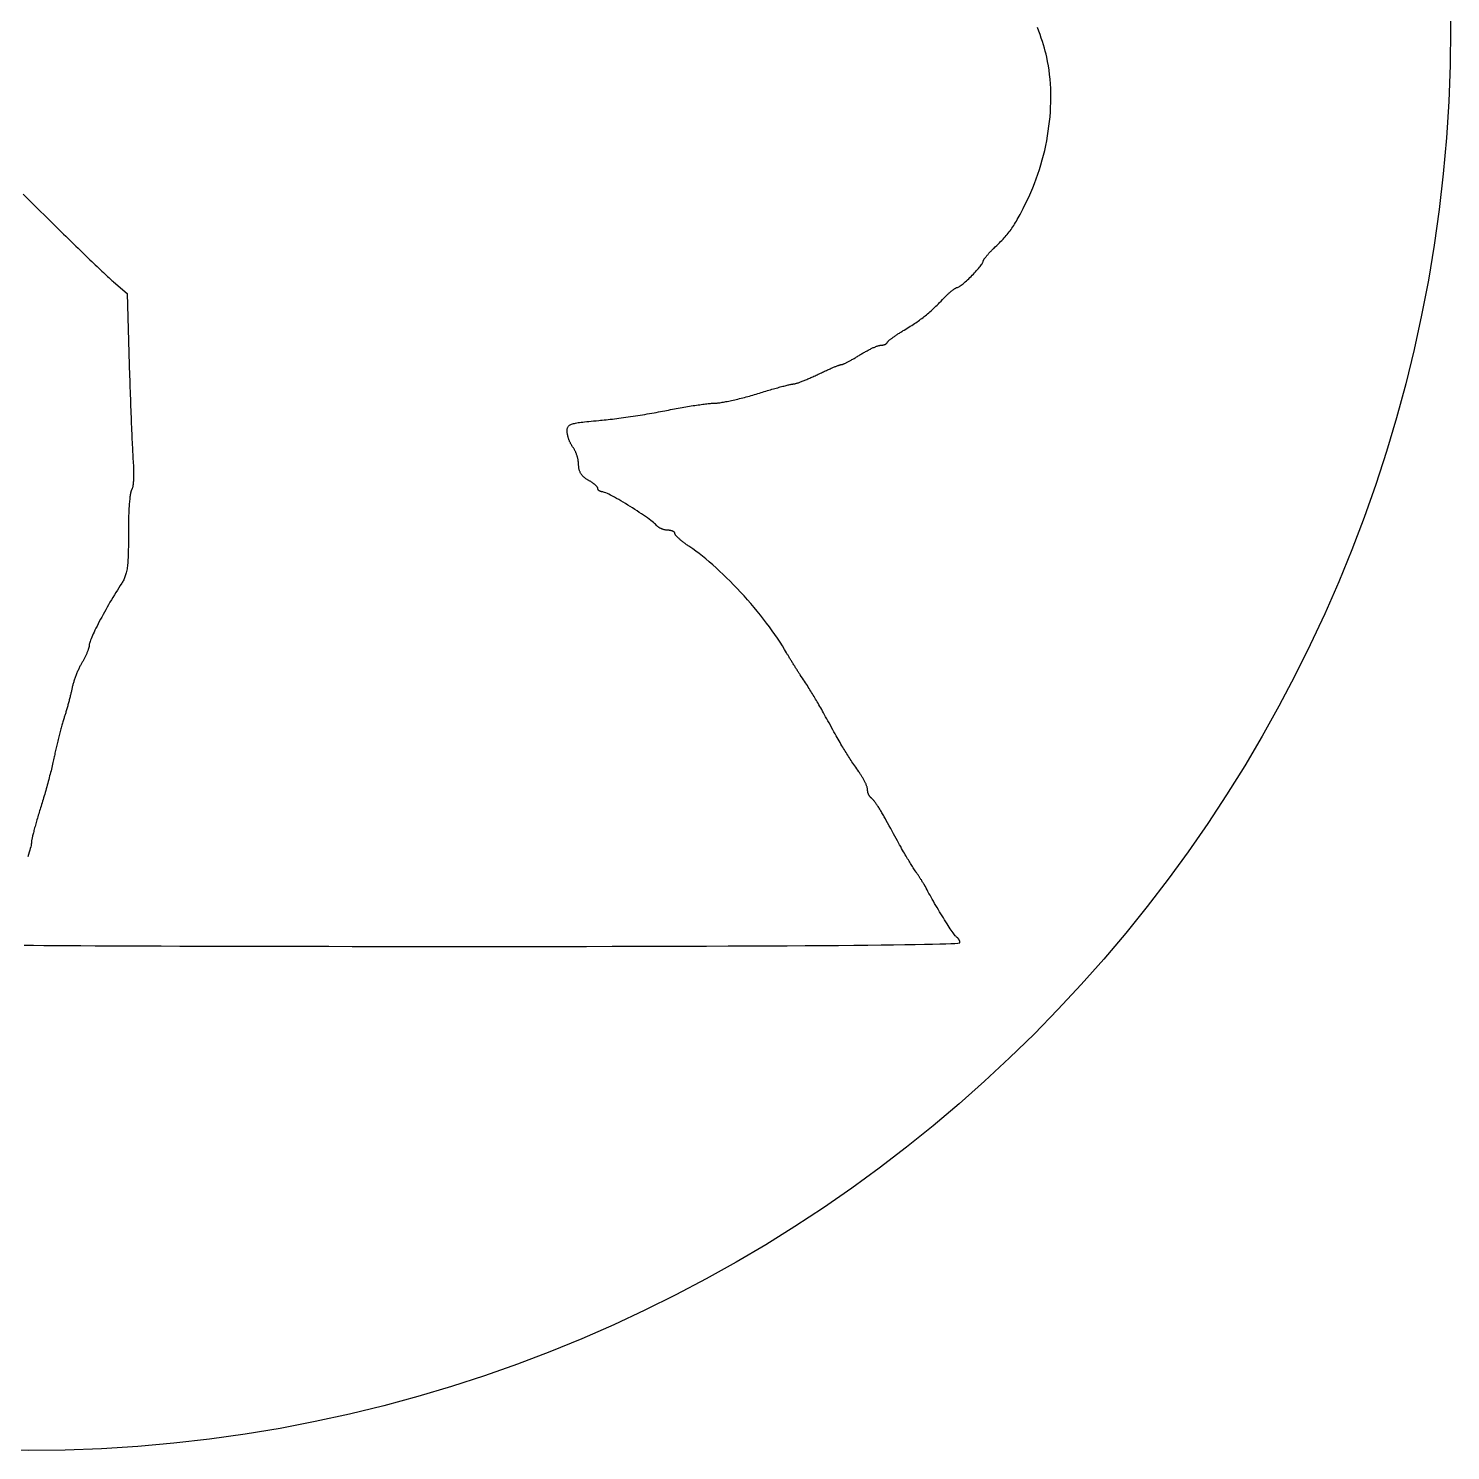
# Model space of a CAD drawing. Extents: x 2.5 to 77.5, y 2.5 to 77.5.
# Drawn here: x 40 to 77.5, y 2.5 to 40 of the extents above; entities that cross this region are included whole.
import ezdxf

# ---------------------------------------------------------------- set-up
doc = ezdxf.new("R2010")
doc.units = 0
doc.layers.get('0').update_dxf_attribs({"linetype": 'CONTINUOUS'})
doc.layers.add('NITORI', color=7, linetype='CONTINUOUS')

msp = doc.modelspace()

# ---------------------------------------------------------------- linework, layer by layer
msp.add_circle((40, 40), 37.5)
at = {"layer": 'NITORI'}
for points in [[(39.89, 15.826), (40.133, 15.824), (40.405, 15.822), (40.705, 15.819), (41.032, 15.817), (41.384, 15.815), (41.762, 15.813), (42.163, 15.811), (42.588, 15.809), (43.036, 15.807), (43.504, 15.806), (43.993, 15.804), (44.502, 15.803), (45.03, 15.801), (45.575, 15.8), (46.138, 15.799), (46.716, 15.798), (47.31, 15.797), (47.918, 15.796), (48.539, 15.795), (49.173, 15.794), (49.818, 15.794), (50.474, 15.793), (51.14, 15.793), (51.814, 15.793), (52.569, 15.793), (53.305, 15.794), (54.02, 15.794), (54.716, 15.795), (55.391, 15.796), (56.045, 15.797), (56.678, 15.799), (57.29, 15.801), (57.879, 15.803), (58.447, 15.805), (58.991, 15.807), (59.513, 15.81), (60.011, 15.812), (60.485, 15.815), (60.936, 15.818), (61.361, 15.822), (61.762, 15.825), (62.138, 15.829), (62.488, 15.833), (62.813, 15.837), (63.111, 15.841), (63.382, 15.845), (63.626, 15.85), (63.843, 15.854), (64.032, 15.859), (64.193, 15.864), (64.326, 15.869), (64.43, 15.874), (64.504, 15.88), (64.549, 15.885), (64.564, 15.891), (64.564, 15.896), (64.564, 15.901), (64.563, 15.907), (64.562, 15.912), (64.561, 15.917), (64.56, 15.923), (64.558, 15.928), (64.557, 15.934), (64.555, 15.939), (64.552, 15.945), (64.55, 15.95), (64.547, 15.956), (64.545, 15.961), (64.542, 15.967), (64.539, 15.972), (64.535, 15.977), (64.532, 15.982), (64.528, 15.987), (64.525, 15.992), (64.521, 15.997), (64.517, 16.002), (64.513, 16.007), (64.509, 16.011), (64.504, 16.016), (64.5, 16.02), (64.495, 16.024), (64.491, 16.028), (64.486, 16.032), (64.481, 16.035), (64.477, 16.039), (64.472, 16.042), (64.463, 16.049), (64.452, 16.061), (64.438, 16.077), (64.421, 16.098), (64.403, 16.124), (64.382, 16.152), (64.359, 16.185), (64.335, 16.221), (64.309, 16.26), (64.281, 16.302), (64.252, 16.346), (64.222, 16.393), (64.191, 16.442), (64.16, 16.492), (64.127, 16.544), (64.094, 16.597), (64.061, 16.652), (64.028, 16.707), (63.994, 16.762), (63.961, 16.818), (63.928, 16.873), (63.896, 16.929), (63.864, 16.984), (63.833, 17.038), (63.803, 17.09), (63.774, 17.142), (63.746, 17.192), (63.72, 17.24), (63.695, 17.286), (63.673, 17.329), (63.652, 17.37), (63.649, 17.376), (63.645, 17.382), (63.641, 17.39), (63.637, 17.397), (63.632, 17.406), (63.627, 17.415), (63.621, 17.424), (63.615, 17.434), (63.608, 17.445), (63.601, 17.456), (63.594, 17.468), (63.587, 17.48), (63.579, 17.492), (63.571, 17.505), (63.562, 17.518), (63.554, 17.532), (63.545, 17.546), (63.536, 17.56), (63.526, 17.574), (63.517, 17.589), (63.507, 17.604), (63.498, 17.619), (63.488, 17.634), (63.478, 17.649), (63.467, 17.664), (63.457, 17.68), (63.447, 17.695), (63.437, 17.71), (63.426, 17.726), (63.416, 17.741), (63.406, 17.756), (63.386, 17.785), (63.367, 17.813), (63.349, 17.841), (63.331, 17.869), (63.312, 17.897), (63.294, 17.925), (63.276, 17.954), (63.258, 17.983), (63.24, 18.013), (63.221, 18.043), (63.202, 18.075), (63.182, 18.107), (63.162, 18.141), (63.142, 18.176), (63.12, 18.213), (63.098, 18.252), (63.075, 18.292), (63.051, 18.335), (63.026, 18.379), (63, 18.426), (62.972, 18.475), (62.943, 18.527), (62.913, 18.581), (62.882, 18.639), (62.848, 18.699), (62.814, 18.762), (62.777, 18.829), (62.739, 18.899), (62.698, 18.973), (62.656, 19.051), (62.612, 19.132), (62.597, 19.159), (62.582, 19.186), (62.567, 19.213), (62.552, 19.239), (62.537, 19.265), (62.522, 19.291), (62.507, 19.316), (62.492, 19.341), (62.477, 19.365), (62.463, 19.389), (62.448, 19.413), (62.434, 19.435), (62.42, 19.458), (62.406, 19.479), (62.392, 19.5), (62.379, 19.52), (62.366, 19.539), (62.353, 19.557), (62.341, 19.575), (62.329, 19.592), (62.317, 19.607), (62.306, 19.622), (62.295, 19.636), (62.285, 19.648), (62.276, 19.66), (62.267, 19.67), (62.258, 19.68), (62.25, 19.687), (62.243, 19.694), (62.237, 19.7), (62.231, 19.704), (62.225, 19.707), (62.22, 19.711), (62.215, 19.716), (62.209, 19.72), (62.204, 19.725), (62.199, 19.731), (62.194, 19.737), (62.189, 19.743), (62.185, 19.749), (62.18, 19.755), (62.176, 19.762), (62.172, 19.769), (62.167, 19.776), (62.163, 19.784), (62.16, 19.791), (62.156, 19.799), (62.153, 19.807), (62.149, 19.815), (62.146, 19.823), (62.144, 19.831), (62.141, 19.84), (62.138, 19.848), (62.136, 19.856), (62.134, 19.865), (62.133, 19.873), (62.131, 19.882), (62.13, 19.89), (62.129, 19.899), (62.128, 19.907), (62.128, 19.915), (62.128, 19.923), (62.127, 19.932), (62.126, 19.941), (62.125, 19.951), (62.123, 19.962), (62.12, 19.974), (62.116, 19.986), (62.113, 19.998), (62.108, 20.012), (62.103, 20.025), (62.098, 20.04), (62.092, 20.055), (62.086, 20.07), (62.079, 20.086), (62.071, 20.102), (62.064, 20.118), (62.056, 20.135), (62.047, 20.152), (62.038, 20.169), (62.029, 20.186), (62.02, 20.204), (62.01, 20.222), (62, 20.24), (61.989, 20.257), (61.978, 20.275), (61.967, 20.293), (61.956, 20.311), (61.945, 20.329), (61.933, 20.347), (61.922, 20.365), (61.91, 20.382), (61.897, 20.4), (61.869, 20.44), (61.841, 20.48), (61.814, 20.518), (61.788, 20.556), (61.763, 20.592), (61.739, 20.628), (61.715, 20.663), (61.692, 20.697), (61.669, 20.731), (61.647, 20.766), (61.625, 20.8), (61.603, 20.834), (61.581, 20.868), (61.56, 20.903), (61.538, 20.938), (61.516, 20.974), (61.494, 21.011), (61.472, 21.048), (61.449, 21.087), (61.425, 21.127), (61.402, 21.168), (61.377, 21.211), (61.352, 21.256), (61.326, 21.302), (61.298, 21.35), (61.27, 21.401), (61.241, 21.453), (61.211, 21.508), (61.179, 21.565), (61.146, 21.625), (61.112, 21.688), (61.08, 21.745), (61.051, 21.799), (61.022, 21.851), (60.994, 21.901), (60.967, 21.949), (60.942, 21.995), (60.917, 22.04), (60.893, 22.083), (60.869, 22.124), (60.846, 22.165), (60.824, 22.204), (60.802, 22.242), (60.78, 22.279), (60.758, 22.315), (60.737, 22.351), (60.716, 22.387), (60.695, 22.422), (60.673, 22.457), (60.652, 22.491), (60.63, 22.526), (60.608, 22.562), (60.585, 22.597), (60.562, 22.633), (60.539, 22.67), (60.514, 22.708), (60.489, 22.746), (60.463, 22.786), (60.436, 22.827), (60.409, 22.869), (60.38, 22.913), (60.35, 22.958), (60.339, 22.975), (60.327, 22.992), (60.316, 23.009), (60.304, 23.027), (60.292, 23.046), (60.28, 23.064), (60.268, 23.083), (60.255, 23.103), (60.243, 23.122), (60.23, 23.142), (60.218, 23.162), (60.205, 23.182), (60.192, 23.202), (60.18, 23.222), (60.167, 23.243), (60.154, 23.263), (60.142, 23.283), (60.13, 23.303), (60.117, 23.322), (60.105, 23.342), (60.094, 23.361), (60.082, 23.38), (60.071, 23.399), (60.06, 23.417), (60.049, 23.435), (60.039, 23.453), (60.029, 23.47), (60.019, 23.486), (60.01, 23.502), (60.001, 23.518), (59.992, 23.532), (59.938, 23.626), (59.88, 23.722), (59.818, 23.819), (59.752, 23.918), (59.684, 24.018), (59.613, 24.118), (59.538, 24.22), (59.462, 24.322), (59.383, 24.425), (59.301, 24.527), (59.218, 24.63), (59.133, 24.732), (59.046, 24.834), (58.958, 24.935), (58.869, 25.035), (58.779, 25.134), (58.687, 25.231), (58.596, 25.327), (58.504, 25.421), (58.411, 25.513), (58.319, 25.603), (58.227, 25.69), (58.135, 25.775), (58.043, 25.857), (57.953, 25.936), (57.863, 26.011), (57.775, 26.083), (57.688, 26.151), (57.602, 26.216), (57.518, 26.276), (57.437, 26.332), (57.416, 26.345), (57.395, 26.359), (57.375, 26.373), (57.356, 26.387), (57.336, 26.401), (57.317, 26.415), (57.299, 26.429), (57.281, 26.442), (57.263, 26.456), (57.246, 26.469), (57.229, 26.483), (57.213, 26.496), (57.197, 26.509), (57.183, 26.522), (57.168, 26.534), (57.155, 26.546), (57.142, 26.558), (57.13, 26.569), (57.118, 26.581), (57.107, 26.591), (57.097, 26.602), (57.088, 26.612), (57.08, 26.621), (57.073, 26.63), (57.066, 26.639), (57.061, 26.647), (57.056, 26.654), (57.052, 26.661), (57.05, 26.667), (57.048, 26.673), (57.048, 26.678), (57.047, 26.683), (57.047, 26.687), (57.045, 26.692), (57.043, 26.696), (57.041, 26.701), (57.038, 26.705), (57.035, 26.71), (57.032, 26.714), (57.028, 26.718), (57.023, 26.722), (57.018, 26.726), (57.013, 26.729), (57.007, 26.733), (57.001, 26.736), (56.995, 26.74), (56.988, 26.743), (56.981, 26.746), (56.974, 26.749), (56.966, 26.751), (56.959, 26.754), (56.95, 26.756), (56.942, 26.758), (56.933, 26.76), (56.924, 26.762), (56.915, 26.764), (56.906, 26.765), (56.897, 26.766), (56.887, 26.767), (56.877, 26.768), (56.867, 26.768), (56.857, 26.768), (56.847, 26.768), (56.836, 26.769), (56.826, 26.77), (56.815, 26.771), (56.804, 26.773), (56.793, 26.775), (56.782, 26.777), (56.771, 26.78), (56.76, 26.782), (56.749, 26.786), (56.738, 26.789), (56.726, 26.793), (56.715, 26.797), (56.704, 26.801), (56.693, 26.806), (56.683, 26.811), (56.672, 26.816), (56.662, 26.821), (56.651, 26.827), (56.641, 26.832), (56.631, 26.838), (56.622, 26.844), (56.612, 26.85), (56.603, 26.857), (56.595, 26.863), (56.586, 26.87), (56.578, 26.877), (56.571, 26.884), (56.563, 26.891), (56.557, 26.898), (56.55, 26.906), (56.533, 26.925), (56.509, 26.947), (56.481, 26.972), (56.447, 26.999), (56.409, 27.029), (56.367, 27.06), (56.321, 27.094), (56.272, 27.128), (56.22, 27.164), (56.165, 27.202), (56.108, 27.239), (56.049, 27.278), (55.989, 27.317), (55.928, 27.355), (55.867, 27.394), (55.805, 27.432), (55.744, 27.469), (55.683, 27.506), (55.623, 27.541), (55.564, 27.575), (55.508, 27.607), (55.453, 27.638), (55.401, 27.666), (55.352, 27.691), (55.307, 27.715), (55.265, 27.735), (55.227, 27.752), (55.194, 27.766), (55.166, 27.776), (55.144, 27.782), (55.127, 27.784), (55.121, 27.784), (55.115, 27.785), (55.109, 27.785), (55.104, 27.786), (55.098, 27.787), (55.093, 27.788), (55.087, 27.79), (55.082, 27.791), (55.077, 27.793), (55.072, 27.795), (55.067, 27.797), (55.063, 27.8), (55.058, 27.802), (55.054, 27.805), (55.05, 27.808), (55.046, 27.811), (55.043, 27.814), (55.039, 27.817), (55.036, 27.82), (55.033, 27.824), (55.03, 27.827), (55.027, 27.831), (55.025, 27.835), (55.023, 27.839), (55.021, 27.843), (55.019, 27.847), (55.018, 27.851), (55.017, 27.856), (55.016, 27.86), (55.016, 27.864), (55.016, 27.869), (55.015, 27.873), (55.014, 27.878), (55.012, 27.884), (55.01, 27.889), (55.007, 27.895), (55.003, 27.901), (54.999, 27.907), (54.994, 27.914), (54.989, 27.921), (54.983, 27.927), (54.976, 27.934), (54.969, 27.942), (54.962, 27.949), (54.954, 27.957), (54.945, 27.964), (54.937, 27.972), (54.927, 27.98), (54.917, 27.987), (54.907, 27.995), (54.897, 28.003), (54.886, 28.011), (54.875, 28.019), (54.863, 28.027), (54.851, 28.035), (54.839, 28.043), (54.827, 28.051), (54.814, 28.058), (54.801, 28.066), (54.788, 28.074), (54.775, 28.081), (54.762, 28.088), (54.745, 28.097), (54.729, 28.107), (54.714, 28.116), (54.699, 28.126), (54.685, 28.136), (54.672, 28.146), (54.659, 28.157), (54.646, 28.168), (54.634, 28.179), (54.623, 28.19), (54.612, 28.202), (54.602, 28.213), (54.592, 28.226), (54.583, 28.238), (54.574, 28.251), (54.566, 28.264), (54.558, 28.277), (54.551, 28.29), (54.545, 28.304), (54.539, 28.318), (54.533, 28.333), (54.528, 28.347), (54.524, 28.362), (54.52, 28.378), (54.517, 28.393), (54.514, 28.409), (54.512, 28.425), (54.51, 28.442), (54.509, 28.459), (54.508, 28.476), (54.508, 28.493), (54.507, 28.508), (54.507, 28.522), (54.506, 28.538), (54.504, 28.553), (54.502, 28.569), (54.5, 28.585), (54.498, 28.601), (54.495, 28.617), (54.492, 28.633), (54.488, 28.65), (54.484, 28.666), (54.48, 28.683), (54.475, 28.7), (54.471, 28.716), (54.466, 28.732), (54.46, 28.749), (54.455, 28.765), (54.449, 28.781), (54.443, 28.797), (54.437, 28.812), (54.43, 28.828), (54.424, 28.843), (54.417, 28.857), (54.41, 28.872), (54.403, 28.886), (54.395, 28.899), (54.388, 28.912), (54.38, 28.925), (54.373, 28.937), (54.365, 28.948), (54.357, 28.959), (54.349, 28.97), (54.341, 28.981), (54.333, 28.992), (54.326, 29.004), (54.318, 29.017), (54.311, 29.03), (54.304, 29.043), (54.297, 29.056), (54.29, 29.07), (54.284, 29.083), (54.277, 29.097), (54.271, 29.112), (54.265, 29.126), (54.259, 29.14), (54.254, 29.155), (54.249, 29.17), (54.244, 29.184), (54.239, 29.199), (54.234, 29.213), (54.23, 29.228), (54.226, 29.242), (54.223, 29.256), (54.22, 29.271), (54.217, 29.284), (54.214, 29.298), (54.212, 29.312), (54.21, 29.325), (54.208, 29.338), (54.207, 29.35), (54.206, 29.362), (54.206, 29.374), (54.206, 29.393), (54.206, 29.411), (54.208, 29.428), (54.21, 29.443), (54.213, 29.458), (54.217, 29.472), (54.222, 29.485), (54.229, 29.497), (54.237, 29.509), (54.246, 29.52), (54.258, 29.53), (54.271, 29.54), (54.286, 29.549), (54.303, 29.557), (54.323, 29.565), (54.345, 29.573), (54.369, 29.58), (54.396, 29.586), (54.425, 29.593), (54.458, 29.599), (54.493, 29.605), (54.532, 29.611), (54.574, 29.617), (54.619, 29.622), (54.667, 29.628), (54.72, 29.633), (54.776, 29.639), (54.835, 29.645), (54.899, 29.65), (54.967, 29.656), (55.039, 29.663), (55.085, 29.667), (55.133, 29.671), (55.182, 29.676), (55.234, 29.682), (55.287, 29.688), (55.341, 29.694), (55.397, 29.7), (55.454, 29.707), (55.513, 29.715), (55.572, 29.723), (55.632, 29.731), (55.693, 29.739), (55.755, 29.747), (55.817, 29.756), (55.879, 29.765), (55.942, 29.775), (56.005, 29.784), (56.068, 29.794), (56.13, 29.804), (56.193, 29.814), (56.255, 29.824), (56.317, 29.834), (56.378, 29.844), (56.438, 29.854), (56.497, 29.865), (56.556, 29.875), (56.613, 29.886), (56.669, 29.896), (56.723, 29.907), (56.777, 29.917), (56.828, 29.927), (56.879, 29.937), (56.93, 29.948), (56.981, 29.957), (57.032, 29.967), (57.083, 29.977), (57.134, 29.986), (57.185, 29.995), (57.235, 30.004), (57.285, 30.013), (57.334, 30.022), (57.383, 30.03), (57.431, 30.038), (57.479, 30.046), (57.525, 30.053), (57.571, 30.06), (57.616, 30.067), (57.659, 30.073), (57.701, 30.079), (57.742, 30.085), (57.782, 30.091), (57.82, 30.095), (57.856, 30.1), (57.891, 30.104), (57.924, 30.108), (57.955, 30.111), (57.984, 30.114), (58.011, 30.116), (58.036, 30.118), (58.059, 30.119), (58.08, 30.12), (58.098, 30.12), (58.116, 30.121), (58.136, 30.122), (58.158, 30.123), (58.182, 30.126), (58.207, 30.129), (58.235, 30.132), (58.263, 30.137), (58.294, 30.141), (58.326, 30.147), (58.359, 30.153), (58.393, 30.159), (58.429, 30.166), (58.466, 30.173), (58.504, 30.181), (58.543, 30.19), (58.582, 30.198), (58.623, 30.208), (58.664, 30.217), (58.706, 30.227), (58.749, 30.238), (58.792, 30.248), (58.835, 30.26), (58.879, 30.271), (58.923, 30.283), (58.967, 30.295), (59.011, 30.307), (59.055, 30.319), (59.099, 30.332), (59.143, 30.345), (59.187, 30.358), (59.23, 30.372), (59.274, 30.385), (59.317, 30.398), (59.359, 30.411), (59.402, 30.424), (59.444, 30.437), (59.485, 30.449), (59.526, 30.461), (59.566, 30.473), (59.606, 30.484), (59.645, 30.495), (59.683, 30.506), (59.72, 30.517), (59.757, 30.527), (59.792, 30.537), (59.826, 30.546), (59.859, 30.555), (59.891, 30.563), (59.922, 30.571), (59.951, 30.579), (59.979, 30.586), (60.005, 30.592), (60.03, 30.598), (60.053, 30.604), (60.074, 30.609), (60.094, 30.613), (60.112, 30.617), (60.128, 30.62), (60.142, 30.622), (60.154, 30.624), (60.164, 30.625), (60.172, 30.626), (60.18, 30.626), (60.189, 30.627), (60.199, 30.629), (60.21, 30.632), (60.223, 30.635), (60.237, 30.639), (60.251, 30.643), (60.267, 30.648), (60.284, 30.653), (60.302, 30.659), (60.321, 30.666), (60.341, 30.673), (60.362, 30.681), (60.383, 30.689), (60.405, 30.698), (60.428, 30.707), (60.452, 30.716), (60.476, 30.726), (60.501, 30.736), (60.526, 30.747), (60.552, 30.758), (60.578, 30.769), (60.605, 30.781), (60.632, 30.792), (60.659, 30.805), (60.686, 30.817), (60.714, 30.83), (60.742, 30.843), (60.77, 30.856), (60.798, 30.869), (60.826, 30.882), (60.854, 30.896), (60.882, 30.909), (60.909, 30.922), (60.937, 30.935), (60.964, 30.948), (60.991, 30.96), (61.017, 30.972), (61.043, 30.984), (61.069, 30.995), (61.094, 31.007), (61.119, 31.018), (61.143, 31.028), (61.167, 31.038), (61.19, 31.048), (61.212, 31.057), (61.233, 31.066), (61.254, 31.075), (61.274, 31.083), (61.293, 31.09), (61.311, 31.097), (61.328, 31.104), (61.344, 31.11), (61.359, 31.115), (61.373, 31.12), (61.386, 31.124), (61.398, 31.128), (61.408, 31.131), (61.417, 31.133), (61.425, 31.135), (61.432, 31.136), (61.437, 31.136), (61.442, 31.137), (61.448, 31.138), (61.455, 31.14), (61.463, 31.142), (61.472, 31.145), (61.482, 31.149), (61.493, 31.153), (61.505, 31.158), (61.517, 31.163), (61.53, 31.169), (61.544, 31.176), (61.559, 31.183), (61.574, 31.19), (61.59, 31.198), (61.606, 31.207), (61.624, 31.216), (61.641, 31.225), (61.659, 31.235), (61.678, 31.245), (61.697, 31.255), (61.716, 31.266), (61.736, 31.277), (61.756, 31.289), (61.776, 31.301), (61.797, 31.313), (61.818, 31.325), (61.839, 31.338), (61.86, 31.351), (61.881, 31.364), (61.902, 31.377), (61.924, 31.39), (61.945, 31.404), (61.967, 31.417), (61.989, 31.43), (62.01, 31.443), (62.032, 31.456), (62.054, 31.468), (62.075, 31.48), (62.097, 31.492), (62.118, 31.503), (62.139, 31.515), (62.16, 31.526), (62.181, 31.536), (62.201, 31.546), (62.221, 31.556), (62.241, 31.565), (62.26, 31.574), (62.279, 31.583), (62.297, 31.591), (62.315, 31.598), (62.332, 31.605), (62.349, 31.612), (62.364, 31.618), (62.38, 31.623), (62.394, 31.628), (62.408, 31.632), (62.421, 31.636), (62.433, 31.639), (62.444, 31.641), (62.454, 31.643), (62.463, 31.644), (62.472, 31.644), (62.479, 31.644), (62.487, 31.645), (62.495, 31.645), (62.503, 31.646), (62.51, 31.647), (62.518, 31.648), (62.525, 31.649), (62.533, 31.651), (62.54, 31.653), (62.547, 31.654), (62.554, 31.656), (62.561, 31.659), (62.568, 31.661), (62.575, 31.663), (62.581, 31.666), (62.588, 31.669), (62.594, 31.672), (62.6, 31.675), (62.605, 31.678), (62.611, 31.681), (62.616, 31.685), (62.621, 31.688), (62.626, 31.692), (62.63, 31.695), (62.634, 31.699), (62.638, 31.703), (62.641, 31.707), (62.644, 31.711), (62.647, 31.715), (62.65, 31.72), (62.651, 31.724), (62.654, 31.728), (62.657, 31.734), (62.662, 31.739), (62.667, 31.746), (62.674, 31.753), (62.681, 31.76), (62.69, 31.768), (62.699, 31.776), (62.709, 31.785), (62.72, 31.794), (62.732, 31.804), (62.745, 31.814), (62.758, 31.824), (62.772, 31.835), (62.787, 31.846), (62.802, 31.857), (62.818, 31.869), (62.835, 31.881), (62.852, 31.893), (62.87, 31.905), (62.888, 31.918), (62.906, 31.93), (62.926, 31.943), (62.945, 31.956), (62.965, 31.969), (62.985, 31.982), (63.006, 31.995), (63.027, 32.008), (63.048, 32.021), (63.069, 32.034), (63.091, 32.047), (63.134, 32.072), (63.175, 32.097), (63.215, 32.122), (63.254, 32.146), (63.291, 32.17), (63.327, 32.193), (63.363, 32.216), (63.397, 32.239), (63.431, 32.262), (63.464, 32.285), (63.496, 32.308), (63.527, 32.331), (63.558, 32.354), (63.589, 32.377), (63.62, 32.401), (63.65, 32.425), (63.68, 32.45), (63.71, 32.475), (63.74, 32.501), (63.77, 32.528), (63.801, 32.555), (63.831, 32.583), (63.863, 32.613), (63.894, 32.643), (63.927, 32.674), (63.96, 32.706), (63.994, 32.74), (64.028, 32.775), (64.064, 32.811), (64.101, 32.849), (64.138, 32.888), (64.153, 32.903), (64.167, 32.917), (64.182, 32.932), (64.196, 32.946), (64.21, 32.96), (64.225, 32.973), (64.239, 32.987), (64.253, 33), (64.267, 33.013), (64.281, 33.025), (64.294, 33.037), (64.308, 33.049), (64.321, 33.06), (64.334, 33.07), (64.347, 33.081), (64.359, 33.091), (64.371, 33.1), (64.383, 33.109), (64.394, 33.117), (64.405, 33.125), (64.415, 33.132), (64.425, 33.139), (64.435, 33.145), (64.444, 33.15), (64.452, 33.155), (64.46, 33.159), (64.467, 33.162), (64.474, 33.165), (64.48, 33.167), (64.486, 33.168), (64.49, 33.168), (64.502, 33.17), (64.516, 33.175), (64.533, 33.184), (64.552, 33.195), (64.573, 33.21), (64.596, 33.227), (64.621, 33.246), (64.647, 33.267), (64.675, 33.291), (64.704, 33.316), (64.733, 33.342), (64.764, 33.37), (64.794, 33.399), (64.825, 33.429), (64.856, 33.46), (64.887, 33.49), (64.917, 33.522), (64.946, 33.553), (64.975, 33.584), (65.003, 33.614), (65.029, 33.644), (65.054, 33.673), (65.077, 33.701), (65.099, 33.727), (65.118, 33.752), (65.135, 33.776), (65.149, 33.797), (65.16, 33.816), (65.169, 33.833), (65.174, 33.847), (65.176, 33.859), (65.176, 33.863), (65.177, 33.868), (65.179, 33.874), (65.182, 33.88), (65.185, 33.887), (65.189, 33.895), (65.194, 33.903), (65.199, 33.912), (65.205, 33.921), (65.211, 33.93), (65.218, 33.94), (65.226, 33.951), (65.234, 33.962), (65.243, 33.973), (65.252, 33.985), (65.262, 33.997), (65.272, 34.009), (65.283, 34.021), (65.294, 34.034), (65.305, 34.047), (65.317, 34.061), (65.329, 34.074), (65.342, 34.088), (65.355, 34.102), (65.368, 34.116), (65.382, 34.13), (65.396, 34.144), (65.41, 34.158), (65.424, 34.172), (65.439, 34.186), (65.453, 34.2), (65.493, 34.238), (65.532, 34.275), (65.568, 34.311), (65.603, 34.345), (65.636, 34.379), (65.668, 34.412), (65.699, 34.444), (65.728, 34.476), (65.757, 34.507), (65.784, 34.539), (65.811, 34.57), (65.836, 34.602), (65.861, 34.633), (65.886, 34.666), (65.91, 34.699), (65.934, 34.733), (65.957, 34.767), (65.98, 34.803), (66.004, 34.84), (66.027, 34.879), (66.051, 34.919), (66.075, 34.961), (66.099, 35.004), (66.124, 35.05), (66.149, 35.098), (66.176, 35.148), (66.203, 35.2), (66.231, 35.255), (66.26, 35.314), (66.29, 35.374), (66.321, 35.439), (66.377, 35.555), (66.43, 35.674), (66.481, 35.793), (66.529, 35.914), (66.575, 36.036), (66.618, 36.159), (66.659, 36.282), (66.697, 36.407), (66.733, 36.532), (66.766, 36.658), (66.797, 36.784), (66.825, 36.911), (66.85, 37.037), (66.873, 37.165), (66.893, 37.292), (66.911, 37.419), (66.926, 37.545), (66.938, 37.672), (66.948, 37.798), (66.955, 37.924), (66.959, 38.049), (66.961, 38.174), (66.96, 38.297), (66.956, 38.42), (66.949, 38.542), (66.94, 38.663), (66.927, 38.782), (66.912, 38.9), (66.895, 39.017), (66.874, 39.132), (66.85, 39.246), (66.833, 39.321), (66.813, 39.4), (66.79, 39.483), (66.765, 39.568), (66.738, 39.655), (66.709, 39.745), (66.678, 39.837), (66.645, 39.93), (66.611, 40.024)], [(39.863, 35.634), (40.874, 34.632), (40.928, 34.578), (40.982, 34.524), (41.036, 34.47), (41.091, 34.417), (41.145, 34.363), (41.2, 34.31), (41.254, 34.257), (41.308, 34.204), (41.361, 34.152), (41.414, 34.1), (41.467, 34.049), (41.518, 33.999), (41.569, 33.95), (41.619, 33.902), (41.668, 33.855), (41.716, 33.809), (41.763, 33.764), (41.809, 33.72), (41.853, 33.678), (41.896, 33.638), (41.937, 33.599), (41.976, 33.562), (42.014, 33.526), (42.05, 33.493), (42.084, 33.461), (42.116, 33.432), (42.146, 33.405), (42.173, 33.38), (42.198, 33.357), (42.221, 33.337), (42.242, 33.319), (42.599, 33.012), (42.657, 31.134), (42.66, 31.034), (42.663, 30.933), (42.666, 30.832), (42.67, 30.731), (42.673, 30.629), (42.676, 30.529), (42.68, 30.428), (42.683, 30.328), (42.687, 30.229), (42.69, 30.131), (42.694, 30.033), (42.698, 29.938), (42.701, 29.843), (42.705, 29.751), (42.708, 29.66), (42.712, 29.571), (42.716, 29.484), (42.719, 29.4), (42.723, 29.318), (42.726, 29.239), (42.73, 29.163), (42.733, 29.089), (42.736, 29.02), (42.74, 28.953), (42.743, 28.89), (42.746, 28.831), (42.749, 28.776), (42.752, 28.725), (42.755, 28.679), (42.757, 28.636), (42.76, 28.599), (42.763, 28.564), (42.765, 28.529), (42.767, 28.495), (42.768, 28.46), (42.77, 28.426), (42.771, 28.393), (42.772, 28.359), (42.772, 28.327), (42.773, 28.294), (42.773, 28.263), (42.773, 28.232), (42.772, 28.202), (42.771, 28.172), (42.771, 28.143), (42.769, 28.116), (42.768, 28.089), (42.766, 28.063), (42.765, 28.038), (42.763, 28.014), (42.76, 27.991), (42.758, 27.97), (42.755, 27.949), (42.752, 27.93), (42.749, 27.913), (42.745, 27.897), (42.742, 27.882), (42.738, 27.868), (42.734, 27.857), (42.73, 27.847), (42.725, 27.838), (42.72, 27.832), (42.716, 27.825), (42.711, 27.815), (42.706, 27.802), (42.702, 27.787), (42.697, 27.769), (42.693, 27.749), (42.689, 27.727), (42.685, 27.702), (42.681, 27.675), (42.677, 27.646), (42.673, 27.615), (42.67, 27.582), (42.666, 27.547), (42.663, 27.51), (42.66, 27.471), (42.657, 27.431), (42.654, 27.39), (42.651, 27.347), (42.649, 27.302), (42.646, 27.256), (42.644, 27.209), (42.642, 27.161), (42.641, 27.112), (42.639, 27.062), (42.638, 27.01), (42.637, 26.958), (42.636, 26.906), (42.636, 26.852), (42.636, 26.798), (42.636, 26.744), (42.636, 26.689), (42.636, 26.609), (42.636, 26.534), (42.636, 26.461), (42.636, 26.392), (42.635, 26.327), (42.634, 26.264), (42.633, 26.204), (42.631, 26.147), (42.63, 26.093), (42.627, 26.042), (42.624, 25.993), (42.621, 25.946), (42.618, 25.902), (42.614, 25.86), (42.609, 25.82), (42.604, 25.782), (42.599, 25.746), (42.593, 25.711), (42.586, 25.679), (42.579, 25.647), (42.571, 25.617), (42.563, 25.589), (42.554, 25.562), (42.545, 25.535), (42.535, 25.51), (42.524, 25.485), (42.513, 25.461), (42.501, 25.438), (42.489, 25.415), (42.475, 25.393), (42.461, 25.371), (42.423, 25.312), (42.384, 25.251), (42.345, 25.189), (42.306, 25.126), (42.266, 25.062), (42.228, 24.998), (42.189, 24.933), (42.15, 24.867), (42.112, 24.802), (42.075, 24.736), (42.038, 24.671), (42.002, 24.607), (41.967, 24.543), (41.933, 24.48), (41.9, 24.419), (41.868, 24.358), (41.837, 24.299), (41.808, 24.242), (41.781, 24.187), (41.754, 24.134), (41.73, 24.083), (41.708, 24.035), (41.687, 23.989), (41.668, 23.946), (41.652, 23.907), (41.638, 23.871), (41.626, 23.838), (41.616, 23.809), (41.61, 23.784), (41.605, 23.763), (41.604, 23.747), (41.604, 23.738), (41.603, 23.728), (41.602, 23.718), (41.6, 23.707), (41.597, 23.696), (41.595, 23.684), (41.591, 23.671), (41.588, 23.657), (41.583, 23.644), (41.579, 23.629), (41.574, 23.614), (41.569, 23.599), (41.563, 23.584), (41.557, 23.568), (41.55, 23.551), (41.544, 23.535), (41.536, 23.518), (41.529, 23.501), (41.521, 23.483), (41.513, 23.466), (41.505, 23.448), (41.497, 23.431), (41.488, 23.413), (41.479, 23.395), (41.47, 23.377), (41.46, 23.36), (41.451, 23.342), (41.441, 23.325), (41.431, 23.307), (41.421, 23.29), (41.411, 23.273), (41.4, 23.256), (41.39, 23.238), (41.38, 23.219), (41.369, 23.2), (41.359, 23.18), (41.349, 23.159), (41.338, 23.138), (41.328, 23.117), (41.318, 23.095), (41.308, 23.072), (41.298, 23.05), (41.288, 23.027), (41.278, 23.004), (41.268, 22.98), (41.259, 22.957), (41.25, 22.933), (41.241, 22.91), (41.232, 22.886), (41.224, 22.862), (41.216, 22.839), (41.208, 22.816), (41.2, 22.792), (41.193, 22.77), (41.186, 22.747), (41.179, 22.725), (41.173, 22.703), (41.167, 22.681), (41.162, 22.66), (41.157, 22.64), (41.153, 22.62), (41.149, 22.601), (41.145, 22.582), (41.141, 22.561), (41.136, 22.54), (41.132, 22.518), (41.126, 22.496), (41.121, 22.473), (41.116, 22.449), (41.11, 22.425), (41.104, 22.4), (41.098, 22.375), (41.091, 22.349), (41.085, 22.323), (41.078, 22.297), (41.071, 22.27), (41.064, 22.244), (41.057, 22.217), (41.05, 22.19), (41.042, 22.163), (41.035, 22.137), (41.027, 22.11), (41.02, 22.084), (41.012, 22.057), (41.005, 22.031), (40.997, 22.006), (40.99, 21.98), (40.982, 21.955), (40.975, 21.931), (40.967, 21.907), (40.96, 21.884), (40.952, 21.861), (40.945, 21.839), (40.938, 21.817), (40.93, 21.793), (40.922, 21.768), (40.914, 21.741), (40.906, 21.714), (40.898, 21.685), (40.889, 21.656), (40.881, 21.625), (40.872, 21.594), (40.863, 21.562), (40.854, 21.529), (40.845, 21.495), (40.836, 21.461), (40.827, 21.426), (40.817, 21.391), (40.808, 21.355), (40.799, 21.319), (40.79, 21.283), (40.781, 21.246), (40.772, 21.21), (40.764, 21.174), (40.755, 21.137), (40.746, 21.101), (40.738, 21.065), (40.73, 21.029), (40.722, 20.993), (40.714, 20.958), (40.707, 20.923), (40.699, 20.889), (40.692, 20.856), (40.686, 20.823), (40.679, 20.79), (40.672, 20.755), (40.664, 20.718), (40.655, 20.68), (40.646, 20.641), (40.637, 20.6), (40.627, 20.558), (40.616, 20.515), (40.606, 20.472), (40.595, 20.427), (40.583, 20.381), (40.571, 20.335), (40.559, 20.288), (40.547, 20.241), (40.534, 20.193), (40.522, 20.145), (40.509, 20.097), (40.495, 20.048), (40.482, 20), (40.469, 19.952), (40.455, 19.904), (40.442, 19.856), (40.428, 19.808), (40.414, 19.761), (40.401, 19.714), (40.387, 19.669), (40.374, 19.623), (40.36, 19.579), (40.347, 19.536), (40.334, 19.494), (40.321, 19.452), (40.308, 19.412), (40.295, 19.371), (40.283, 19.331), (40.271, 19.291), (40.258, 19.251), (40.247, 19.212), (40.235, 19.173), (40.224, 19.135), (40.213, 19.097), (40.202, 19.06), (40.192, 19.023), (40.182, 18.988), (40.173, 18.953), (40.163, 18.919), (40.155, 18.886), (40.146, 18.854), (40.138, 18.823), (40.131, 18.793), (40.123, 18.764), (40.117, 18.737), (40.111, 18.711), (40.105, 18.687), (40.1, 18.663), (40.095, 18.642), (40.091, 18.622), (40.088, 18.604), (40.085, 18.587), (40.083, 18.572), (40.081, 18.56), (40.08, 18.549), (40.08, 18.54), (40.079, 18.519), (40.075, 18.492), (40.068, 18.459), (40.059, 18.421), (40.048, 18.378), (40.034, 18.33), (40.019, 18.277), (40.001, 18.22), (39.982, 18.159)]]:
    msp.add_lwpolyline(points, dxfattribs=at)

doc.saveas('drawing.dxf')
